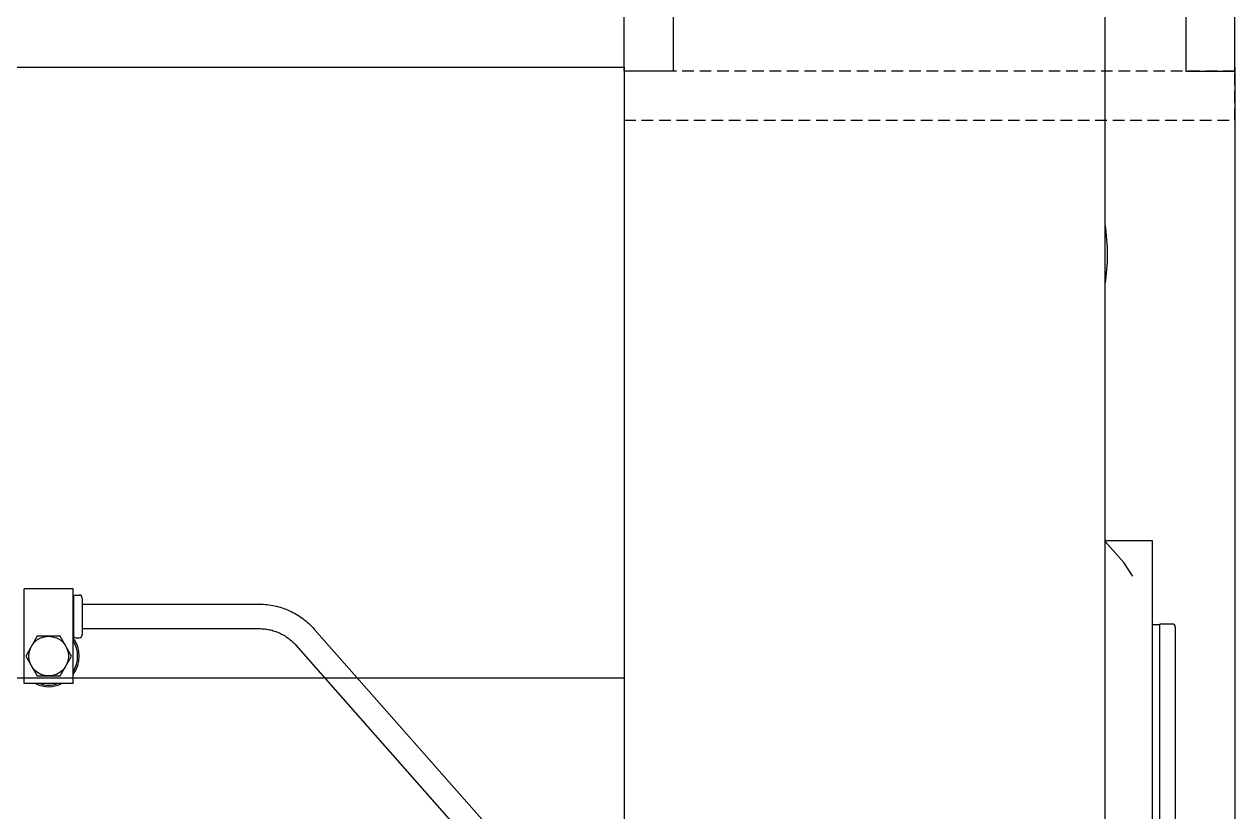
# Model space of a CAD drawing. Header units: millimetres. Extents: x 156850 to 204135, y 56350 to 74150.
# Drawn here: x 158953.5 to 159350, y 62753.5 to 63011.4 of the extents above; entities that cross this region are included whole.
import ezdxf

# ---------------------------------------------------------------- set-up
doc = ezdxf.new("R2010")
doc.units = ezdxf.units.MM
doc.header["$LTSCALE"] = 150
doc.linetypes.add('X-2F-PLAN$0$DASHED', pattern=[19.05, 12.7, -6.35])
doc.layers.add('-----33 Equipment', color=5, linetype='Continuous')

# ---------------------------------------------------------------- blocks, each defined once
blk = doc.blocks.new('X-2F-PLAN$0$A$C73FA2420')
at = {"color": 0, "linetype": 'Continuous'}
for p, q in [((3041.23, 484.78), (3072.23, 484.78)), ((3041.23, 468.78), (3041.23, 484.78)), ((3050.23, 484.28), (3043.73, 480.53)), ((3056.73, 480.53), (3050.23, 484.28)), ((3072.23, 468.78), (3072.23, 484.78)), ((3043.73, 480.53), (3043.73, 473.02)), ((3056.73, 473.02), (3056.73, 480.53)), ((3043.73, 473.02), (3050.23, 469.27)), ((3050.23, 469.27), (3056.73, 473.02)), ((3041.23, 468.78), (3072.23, 468.78)), ((3056.23, 468.03), (3056.23, 466.78)), ((3069.83, 468.63), (3056.63, 468.63)), ((3070.23, 468.03), (3070.23, 466.78)), ((3069.23, 465.78), (3057.23, 465.78)), ((3059.23, 465.78), (3059.23, 407.81)), ((3067.23, 465.78), (3067.23, 407.81)), ((3053.82, 395.8), (2914.36, 272.75)), ((3059.11, 389.81), (2919.65, 266.75)), ((2831.23, 130.78), (3411.23, 130.78)), ((3087.96, 115.28), (3087.96, 130.78)), ((3076.36, 121.64), (3076.4, 121.68)), ((3076.4, 121.68), (3076.8, 121.95)), ((3076.8, 121.95), (3076.8, 121.95)), ((2961.51, 115.28), (3087.96, 115.28)), ((3060.63, 115.28), (3060.63, 112.78)), ((2988.73, 112.78), (3060.73, 112.78)), ((3060.73, 108.78), (3060.73, 112.78)), ((3059.73, 107.78), (2989.73, 107.78))]:
    blk.add_line(p, q, dxfattribs=at)
blk.add_lwpolyline([(3076.8, 121.95), (3080.84, 124.62), (3087.79, 130.7), (3087.86, 130.78)], dxfattribs=at)
blk.add_circle((3050.23, 476.78), 6.5, dxfattribs=at)
for centre, radius, start, end in [((3050.23, 476.78), 10, 155.5429, 204.4498), ((3050.23, 476.78), 9.5, 161.4806, 198.4815), ((3050.23, 476.78), 10, 233.3641, 306.6206), ((3050.23, 476.78), 9.5, 238.1048, 301.923), ((3056.83, 468.03), 0.6, 90, 180), ((3056.63, 469.23), 0.6, 270, 310.5479), ((3069.83, 469.23), 0.6, 229.4521, 270), ((3069.63, 468.03), 0.6, 0, 90), ((3057.23, 466.78), 1, 180, 270), ((3069.23, 466.78), 1, 270, 0), ((3181.73, 187.78), 57.84, 260.3768, 279.6063), ((3059.73, 108.78), 1, 270, 0)]:
    blk.add_arc(centre, radius, start, end, dxfattribs=at)
at = {"color": 0, "linetype": 'Continuous', "start_tangent": (0, -1), "end_tangent": (-0.749838, -0.661622)}
for points in [[(3059.23, 407.81), (3059.14, 406.12), (3058.88, 404.44), (3058.43, 402.81), (3057.82, 401.22), (3057.04, 399.72), (3056.11, 398.3), (3055.03, 396.99), (3053.82, 395.8)], [(3067.23, 407.81), (3067.1, 405.27), (3066.7, 402.76), (3066.03, 400.3), (3065.11, 397.93), (3063.94, 395.67), (3062.54, 393.55), (3060.93, 391.59), (3059.11, 389.81)]]:
    blk.add_spline(points, degree=3, dxfattribs=at)
blk = doc.blocks.new('X-2F-PLAN$0$zw$C47F')
at = {"layer": '-----33 Equipment'}
for p, q in [((6141.06, 1136.3), (5740.86, 1136.3)), ((6141.06, 936.3), (159.78, 936.3))]:
    blk.add_line(p, q, dxfattribs=at)
blk.add_lwpolyline([(5941.06, 2236.3), (6141.06, 2236.3), (6141.06, 1136.3), (5941.06, 1136.3)], close=True, dxfattribs=at)
at = {"layer": '-----33 Equipment', "linetype": 'X-2F-PLAN$0$DASHED', "ltscale": 0.002}
blk.add_lwpolyline([(6123.78, 936.3), (6139.78, 936.3), (6139.78, 1136.3), (6123.78, 1136.3)], close=True, dxfattribs=at)
at = {"layer": '-----33 Equipment', "linetype": 'ByBlock', "ltscale": 0.002}
for points in [[(6139.78, 1120.3), (6139.78, 1136.3), (6339.78, 1136.3), (6339.78, 1120.3)], [(6139.78, 952.3), (6139.78, 936.3), (6339.78, 936.3), (6339.78, 952.3)]]:
    blk.add_lwpolyline(points, close=True, dxfattribs=at)
at = {"layer": '-----33 Equipment'}
blk.add_blockref('X-2F-PLAN$0$A$C73FA2420', (2898.05, 848.02), dxfattribs=at)

msp = doc.modelspace()

# ---------------------------------------------------------------- block references
at = {"layer": '-----33 Equipment', "rotation": 90.00000000000001}
msp.add_blockref('X-2F-PLAN$0$zw$C47F', (160286.3, 56856.22), dxfattribs=at)

doc.saveas('drawing.dxf')
